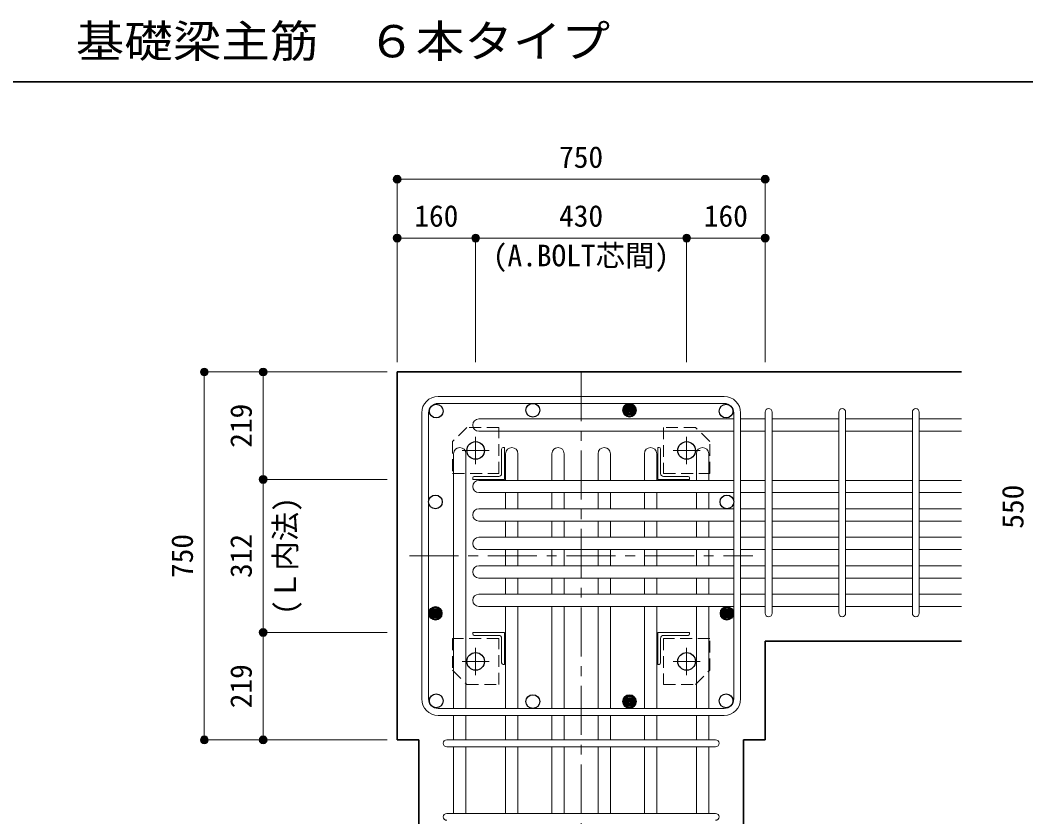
# Model space of a CAD drawing. Units: millimetres at full size, sheet at 1:20. Extents: x -3982 to 3969, y -2797 to 2801.
# Drawn here: x -665 to 1385, y -1647 to -22 of the extents above; entities that cross this region are included whole.
import ezdxf
from ezdxf.enums import TextEntityAlignment as Align

# ---------------------------------------------------------------- set-up
doc = ezdxf.new("R2010")
doc.units = ezdxf.units.MM
doc.header["$LTSCALE"] = 20
doc.header["$PDMODE"] = 32
doc.header["$PDSIZE"] = 12
doc.linetypes.add('CHAIN1', pattern=[8, 5, -1, 1, -1])
doc.linetypes.add('DASHED1', pattern=[1.8, 1.2, -0.6])
for name, color, linetype, lineweight in [('6-1_躯体線', 2, 'Continuous', 35), ('6-2_A.Bolt_', 4, 'Continuous', 9), ('6-3_柱型主筋', 4, 'Continuous', 9), ('6-4_フープ', 7, 'Continuous', 18), ('6-5_梁主筋', 7, 'Continuous', 18), ('6-6_S.T.P.', 7, 'Continuous', 18), ('6-7_文字', 7, 'Continuous', 18), ('6-9', 4, 'DASHED1', 9), ('6-D_寸法', 4, 'Continuous', 9), ('F-0_枠', 6, 'Continuous', 40)]:
    doc.layers.add(name, color=color, linetype=linetype, lineweight=lineweight)
doc.styles.add('ＭＳ ゴシック', font='')
doc.styles.get('ＭＳ ゴシック').set_extended_font_data('MS Gothic')

msp = doc.modelspace()

# ---------------------------------------------------------------- linework, layer by layer
at = {"layer": '6-1_躯体線'}
for p, q in [((1253.29, -739.67), (103.29, -739.67)), ((103.29, -1489.67), (103.29, -739.67)), ((1253.29, -1288.67), (853.29, -1288.67)), ((853.29, -1489.67), (853.29, -1288.67)), ((147.29, -1489.67), (103.29, -1489.67)), ((147.29, -1889.67), (147.29, -1489.67)), ((853.29, -1489.67), (809.29, -1489.67)), ((809.29, -1889.67), (809.29, -1489.67))]:
    msp.add_line(p, q, dxfattribs=at)
at = {"layer": '6-2_A.Bolt_', "linetype": 'CHAIN1'}
for p, q in [((263.29, -927.37), (263.29, -871.87)), ((693.29, -927.37), (693.29, -871.87)), ((290.99, -899.67), (235.49, -899.67)), ((665.59, -899.67), (721.09, -899.67)), ((263.29, -1301.97), (263.29, -1357.47)), ((693.29, -1301.97), (693.29, -1357.47)), ((290.99, -1329.67), (235.49, -1329.67)), ((665.59, -1329.67), (721.09, -1329.67))]:
    msp.add_line(p, q, dxfattribs=at)
at = {"layer": '6-2_A.Bolt_'}
for p, q in [((316.29, -896.67), (316.29, -946.67)), ((322.29, -893.67), (319.29, -893.67)), ((322.29, -893.67), (322.29, -958.67)), ((634.29, -893.67), (634.29, -958.67)), ((634.29, -893.67), (637.29, -893.67)), ((640.29, -896.67), (640.29, -946.67)), ((257.29, -958.67), (257.29, -955.67)), ((257.29, -958.67), (322.29, -958.67)), ((260.29, -952.67), (310.29, -952.67)), ((699.29, -958.67), (634.29, -958.67)), ((696.29, -952.67), (646.29, -952.67)), ((699.29, -958.67), (699.29, -955.67)), ((257.29, -1270.67), (257.29, -1273.67)), ((257.29, -1270.67), (322.29, -1270.67)), ((322.29, -1335.67), (322.29, -1270.67)), ((699.29, -1270.67), (634.29, -1270.67)), ((634.29, -1335.67), (634.29, -1270.67)), ((699.29, -1270.67), (699.29, -1273.67)), ((260.29, -1276.67), (310.29, -1276.67)), ((316.29, -1332.67), (316.29, -1282.67)), ((640.29, -1332.67), (640.29, -1282.67)), ((696.29, -1276.67), (646.29, -1276.67)), ((322.29, -1335.67), (319.29, -1335.67)), ((634.29, -1335.67), (637.29, -1335.67))]:
    msp.add_line(p, q, dxfattribs=at)
at = {"layer": '6-2_A.Bolt_', "color": 3, "lineweight": 25}
for centre in [(263.29, -899.67), (693.29, -899.67), (263.29, -1329.67), (693.29, -1329.67)]:
    msp.add_circle(centre, 18, dxfattribs=at)
at = {"layer": '6-2_A.Bolt_'}
for centre, radius, start, end in [((319.29, -896.67), 3, 90, 180), ((637.29, -896.67), 3, 0, 90), ((260.29, -955.67), 3, 90, 180), ((310.29, -946.67), 6, 270, 0), ((646.29, -946.67), 6, 180, 270), ((696.29, -955.67), 3, 0, 90), ((260.29, -1273.67), 3, 180, 270), ((310.29, -1282.67), 6, 0, 90), ((646.29, -1282.67), 6, 90, 180), ((696.29, -1273.67), 3, 270, 0), ((319.29, -1332.67), 3, 180, 270), ((637.29, -1332.67), 3, 270, 0)]:
    msp.add_arc(centre, radius, start, end, dxfattribs=at)
at = {"layer": '6-3_柱型主筋', "color": 3, "lineweight": 25}
for centre in [(182.9, -819.28), (379.83, -817.67), (773.68, -819.28), (181.29, -1004.67), (775.29, -1004.67), (182.9, -1410.06), (379.83, -1411.67), (773.68, -1410.06)]:
    msp.add_circle(centre, 14, dxfattribs=at)
at = {"layer": '6-3_柱型主筋'}
for centre, radius in [((576.75, -817.67), 14), ((576.75, -817.67), 12.5), ((576.75, -817.67), 11), ((576.75, -817.67), 9.5), ((576.75, -817.67), 8), ((576.75, -817.67), 6.5), ((576.75, -817.67), 5), ((576.75, -817.67), 3.5), ((576.75, -817.67), 2), ((576.75, -817.67), 0.5), ((181.29, -1231.67), 14), ((181.29, -1231.67), 12.5), ((181.29, -1231.67), 11), ((181.29, -1231.67), 9.5), ((181.29, -1231.67), 8), ((181.29, -1231.67), 6.5), ((181.29, -1231.67), 5), ((181.29, -1231.67), 3.5), ((181.29, -1231.67), 2), ((775.29, -1231.67), 14), ((775.29, -1231.67), 12.5), ((775.29, -1231.67), 11), ((775.29, -1231.67), 9.5), ((775.29, -1231.67), 8), ((775.29, -1231.67), 6.5), ((775.29, -1231.67), 5), ((775.29, -1231.67), 3.5), ((775.29, -1231.67), 2), ((181.29, -1231.67), 0.5), ((775.29, -1231.67), 0.5), ((576.75, -1411.67), 14), ((576.75, -1411.67), 12.5), ((576.75, -1411.67), 11), ((576.75, -1411.67), 9.5), ((576.75, -1411.67), 8), ((576.75, -1411.67), 6.5), ((576.75, -1411.67), 5), ((576.75, -1411.67), 3.5), ((576.75, -1411.67), 2), ((576.75, -1411.67), 0.5)]:
    msp.add_circle(centre, radius, dxfattribs=at)
at = {"layer": '6-4_フープ'}
for p, q in [((769.79, -789.67), (186.79, -789.67)), ((769.79, -803.67), (186.79, -803.67)), ((153.29, -1406.17), (153.29, -823.17)), ((167.29, -1406.17), (167.29, -823.17)), ((789.29, -1406.17), (789.29, -823.17)), ((803.29, -1406.17), (803.29, -823.17)), ((769.79, -1425.67), (186.79, -1425.67)), ((769.79, -1439.67), (186.79, -1439.67))]:
    msp.add_line(p, q, dxfattribs=at)
for centre, radius, start, end in [((186.79, -823.17), 33.5, 90, 180), ((769.79, -823.17), 33.5, 0, 90), ((186.79, -823.17), 19.5, 90, 180), ((769.79, -823.17), 19.5, 0, 90), ((186.79, -1406.17), 33.5, 180, 270), ((186.79, -1406.17), 19.5, 180, 270), ((769.79, -1406.17), 33.5, 270, 0), ((769.79, -1406.17), 19.5, 270, 0)]:
    msp.add_arc(centre, radius, start, end, dxfattribs=at)
at = {"layer": '6-5_梁主筋'}
for p, q in [((269.79, -835.28), (789.29, -835.28)), ((853.29, -835.28), (803.29, -835.28)), ((1003.29, -835.28), (867.29, -835.28)), ((1153.29, -835.28), (1017.29, -835.28)), ((1253.29, -835.28), (1167.29, -835.28)), ((269.79, -860.28), (789.29, -860.28)), ((853.29, -860.28), (803.29, -860.28)), ((1003.29, -860.28), (867.29, -860.28)), ((1153.29, -860.28), (1017.29, -860.28)), ((1253.29, -860.28), (1167.29, -860.28)), ((218.29, -906.17), (218.29, -1425.67)), ((243.29, -906.17), (243.29, -1425.67)), ((324.29, -906.17), (324.29, -960.67)), ((349.29, -906.17), (349.29, -960.67)), ((418.62, -906.17), (418.62, -960.67)), ((443.62, -906.17), (443.62, -960.67)), ((512.96, -906.17), (512.96, -960.67)), ((537.96, -906.17), (537.96, -960.67)), ((607.29, -906.17), (607.29, -960.67)), ((632.29, -906.17), (632.29, -960.67)), ((713.29, -906.17), (713.29, -960.67)), ((738.29, -906.17), (738.29, -960.67)), ((269.79, -960.67), (789.29, -960.67)), ((853.29, -960.67), (803.29, -960.67)), ((1003.29, -960.67), (867.29, -960.67)), ((1153.29, -960.67), (1017.29, -960.67)), ((1253.29, -960.67), (1167.29, -960.67)), ((269.79, -985.67), (789.29, -985.67)), ((324.29, -985.67), (324.29, -1018.67)), ((349.29, -985.67), (349.29, -1018.67)), ((418.62, -985.67), (418.62, -1018.67)), ((443.62, -985.67), (443.62, -1018.67)), ((512.96, -985.67), (512.96, -1018.67)), ((537.96, -985.67), (537.96, -1018.67)), ((607.29, -985.67), (607.29, -1018.67)), ((632.29, -985.67), (632.29, -1018.67)), ((713.29, -985.67), (713.29, -1018.67)), ((738.29, -985.67), (738.29, -1018.67)), ((853.29, -985.67), (803.29, -985.67)), ((1003.29, -985.67), (867.29, -985.67)), ((1153.29, -985.67), (1017.29, -985.67)), ((1253.29, -985.67), (1167.29, -985.67)), ((269.79, -1018.67), (789.29, -1018.67)), ((853.29, -1018.67), (803.29, -1018.67)), ((1003.29, -1018.67), (867.29, -1018.67)), ((1153.29, -1018.67), (1017.29, -1018.67)), ((1253.29, -1018.67), (1167.29, -1018.67)), ((269.79, -1043.67), (789.29, -1043.67)), ((324.29, -1043.67), (324.29, -1076.67)), ((349.29, -1043.67), (349.29, -1076.67)), ((418.62, -1043.67), (418.62, -1076.67)), ((443.62, -1043.67), (443.62, -1076.67)), ((512.96, -1043.67), (512.96, -1076.67)), ((537.96, -1043.67), (537.96, -1076.67)), ((607.29, -1043.67), (607.29, -1076.67)), ((632.29, -1043.67), (632.29, -1076.67)), ((713.29, -1043.67), (713.29, -1076.67)), ((738.29, -1043.67), (738.29, -1076.67)), ((853.29, -1043.67), (803.29, -1043.67)), ((1003.29, -1043.67), (867.29, -1043.67)), ((1153.29, -1043.67), (1017.29, -1043.67)), ((1253.29, -1043.67), (1167.29, -1043.67)), ((269.79, -1076.67), (789.29, -1076.67)), ((853.29, -1076.67), (803.29, -1076.67)), ((1003.29, -1076.67), (867.29, -1076.67)), ((1153.29, -1076.67), (1017.29, -1076.67)), ((1253.29, -1076.67), (1167.29, -1076.67)), ((269.79, -1101.67), (789.29, -1101.67)), ((324.29, -1101.67), (324.29, -1134.67)), ((349.29, -1101.67), (349.29, -1134.67)), ((418.62, -1101.67), (418.62, -1134.67)), ((443.62, -1101.67), (443.62, -1134.67)), ((512.96, -1101.67), (512.96, -1134.67)), ((537.96, -1101.67), (537.96, -1134.67)), ((607.29, -1101.67), (607.29, -1134.67)), ((632.29, -1101.67), (632.29, -1134.67)), ((713.29, -1101.67), (713.29, -1134.67)), ((738.29, -1101.67), (738.29, -1134.67)), ((853.29, -1101.67), (803.29, -1101.67)), ((1003.29, -1101.67), (867.29, -1101.67)), ((1153.29, -1101.67), (1017.29, -1101.67)), ((1253.29, -1101.67), (1167.29, -1101.67)), ((269.79, -1134.67), (789.29, -1134.67)), ((853.29, -1134.67), (803.29, -1134.67)), ((1003.29, -1134.67), (867.29, -1134.67)), ((1153.29, -1134.67), (1017.29, -1134.67)), ((1253.29, -1134.67), (1167.29, -1134.67)), ((269.79, -1159.67), (789.29, -1159.67)), ((324.29, -1159.67), (324.29, -1192.67)), ((349.29, -1159.67), (349.29, -1192.67)), ((418.62, -1159.67), (418.62, -1192.67)), ((443.62, -1159.67), (443.62, -1192.67)), ((512.96, -1159.67), (512.96, -1192.67)), ((537.96, -1159.67), (537.96, -1192.67)), ((607.29, -1159.67), (607.29, -1192.67)), ((632.29, -1159.67), (632.29, -1192.67)), ((713.29, -1159.67), (713.29, -1192.67)), ((738.29, -1159.67), (738.29, -1192.67)), ((853.29, -1159.67), (803.29, -1159.67)), ((1003.29, -1159.67), (867.29, -1159.67)), ((1153.29, -1159.67), (1017.29, -1159.67)), ((1253.29, -1159.67), (1167.29, -1159.67)), ((269.79, -1192.67), (789.29, -1192.67)), ((853.29, -1192.67), (803.29, -1192.67)), ((1003.29, -1192.67), (867.29, -1192.67)), ((1153.29, -1192.67), (1017.29, -1192.67)), ((1253.29, -1192.67), (1167.29, -1192.67)), ((269.79, -1217.67), (789.29, -1217.67)), ((324.29, -1217.67), (324.29, -1425.67)), ((349.29, -1217.67), (349.29, -1425.67)), ((418.62, -1217.67), (418.62, -1425.67)), ((443.62, -1217.67), (443.62, -1425.67)), ((512.96, -1217.67), (512.96, -1425.67)), ((537.96, -1217.67), (537.96, -1425.67)), ((607.29, -1217.67), (607.29, -1425.67)), ((632.29, -1217.67), (632.29, -1425.67)), ((713.29, -1217.67), (713.29, -1425.67)), ((738.29, -1217.67), (738.29, -1425.67)), ((853.29, -1217.67), (803.29, -1217.67)), ((1003.29, -1217.67), (867.29, -1217.67)), ((1153.29, -1217.67), (1017.29, -1217.67)), ((1253.29, -1217.67), (1167.29, -1217.67)), ((218.29, -1439.67), (218.29, -1489.67)), ((243.29, -1439.67), (243.29, -1489.67)), ((324.29, -1439.67), (324.29, -1489.67)), ((349.29, -1439.67), (349.29, -1489.67)), ((418.62, -1439.67), (418.62, -1489.67)), ((443.62, -1439.67), (443.62, -1489.67)), ((512.96, -1439.67), (512.96, -1489.67)), ((537.96, -1439.67), (537.96, -1489.67)), ((607.29, -1439.67), (607.29, -1489.67)), ((632.29, -1439.67), (632.29, -1489.67)), ((713.29, -1439.67), (713.29, -1489.67)), ((738.29, -1439.67), (738.29, -1489.67)), ((218.29, -1503.67), (218.29, -1639.67)), ((243.29, -1503.67), (243.29, -1639.67)), ((324.29, -1503.67), (324.29, -1639.67)), ((349.29, -1503.67), (349.29, -1639.67)), ((418.62, -1503.67), (418.62, -1639.67)), ((443.62, -1503.67), (443.62, -1639.67)), ((512.96, -1503.67), (512.96, -1639.67)), ((537.96, -1503.67), (537.96, -1639.67)), ((607.29, -1503.67), (607.29, -1639.67)), ((632.29, -1503.67), (632.29, -1639.67)), ((713.29, -1503.67), (713.29, -1639.67)), ((738.29, -1503.67), (738.29, -1639.67))]:
    msp.add_line(p, q, dxfattribs=at)
for centre, start, end in [((269.79, -847.78), 90, 180), ((269.79, -847.78), 180, 270), ((230.79, -906.17), 90, 180), ((230.79, -906.17), 0, 90), ((336.79, -906.17), 90, 180), ((336.79, -906.17), 0, 90), ((431.12, -906.17), 90, 180), ((431.12, -906.17), 0, 90), ((525.46, -906.17), 90, 180), ((525.46, -906.17), 0, 90), ((619.79, -906.17), 90, 180), ((619.79, -906.17), 0, 90), ((725.79, -906.17), 90, 180), ((725.79, -906.17), 0, 90), ((269.79, -973.17), 90, 180), ((269.79, -973.17), 180, 270), ((269.79, -1031.17), 90, 180), ((269.79, -1031.17), 180, 270), ((269.79, -1089.17), 90, 180), ((269.79, -1089.17), 180, 270), ((269.79, -1147.17), 90, 180), ((269.79, -1147.17), 180, 270), ((269.79, -1205.17), 90, 180), ((269.79, -1205.17), 180, 270)]:
    msp.add_arc(centre, 12.5, start, end, dxfattribs=at)
at = {"layer": '6-6_S.T.P.'}
for p, q in [((853.29, -1231.67), (853.29, -821.67)), ((853.29, -1231.67), (853.29, -821.67)), ((853.29, -1231.67), (853.29, -821.67)), ((853.29, -1231.67), (853.29, -821.67)), ((867.29, -1231.67), (867.29, -821.67)), ((867.29, -1231.67), (867.29, -821.67)), ((867.29, -1231.67), (867.29, -821.67)), ((867.29, -1231.67), (867.29, -821.67)), ((1003.29, -1231.67), (1003.29, -821.67)), ((1017.29, -1231.67), (1017.29, -821.67)), ((1153.29, -1231.67), (1153.29, -821.67)), ((1167.29, -1231.67), (1167.29, -821.67)), ((204.29, -1489.67), (751.9, -1489.67)), ((204.29, -1503.67), (751.9, -1503.67)), ((204.29, -1639.67), (751.9, -1639.67))]:
    msp.add_line(p, q, dxfattribs=at)
for centre, start, end in [((860.29, -821.28), 0, 180), ((860.29, -821.28), 0, 180), ((860.29, -821.28), 0, 180), ((860.29, -821.28), 0, 180), ((1010.29, -821.28), 0, 180), ((1160.29, -821.28), 0, 180), ((860.29, -1231.67), 180, 0), ((860.29, -1231.67), 180, 0), ((860.29, -1231.67), 180, 0), ((860.29, -1231.67), 180, 0), ((1010.29, -1231.67), 180, 0), ((1160.29, -1231.67), 180, 0), ((204.29, -1496.67), 90, 270), ((204.29, -1496.67), 90, 270), ((204.29, -1496.67), 90, 270), ((204.29, -1496.67), 90, 270), ((752.29, -1496.67), 270, 90), ((752.29, -1496.67), 270, 90), ((752.29, -1496.67), 270, 90), ((752.29, -1496.67), 270, 90), ((204.29, -1646.67), 90, 270), ((752.29, -1646.67), 270, 90)]:
    msp.add_arc(centre, 7, start, end, dxfattribs=at)
at = {"layer": '6-9'}
for points in [[(310.29, -946.67), (310.29, -852.67), (245.29, -852.67), (216.29, -881.67), (216.29, -946.67)], [(646.29, -946.67), (740.29, -946.67), (740.29, -881.67), (711.29, -852.67), (646.29, -852.67)], [(310.29, -1282.67), (216.29, -1282.67), (216.29, -1347.67), (245.29, -1376.67), (310.29, -1376.67)], [(646.29, -1282.67), (646.29, -1376.67), (711.29, -1376.67), (740.29, -1347.67), (740.29, -1282.67)]]:
    msp.add_lwpolyline(points, close=True, dxfattribs=at)
at = {"layer": '6-D_寸法'}
for p, q in [((103.29, -346.65), (853.29, -346.65)), ((853.29, -346.65), (853.29, -466.65)), ((103.29, -466.65), (263.29, -466.65)), ((263.29, -466.65), (263.29, -719.67)), ((263.29, -466.65), (693.29, -466.65)), ((693.29, -466.65), (693.29, -719.67)), ((693.29, -466.65), (853.29, -466.65)), ((853.29, -466.65), (853.29, -719.67)), ((-289.74, -739.67), (-169.74, -739.67)), ((-289.74, -739.67), (-289.74, -1489.67)), ((-169.74, -739.67), (83.29, -739.67)), ((-169.74, -739.67), (-169.74, -958.67)), ((-169.74, -958.67), (83.29, -958.67)), ((-169.74, -958.67), (-169.74, -1270.67)), ((-169.74, -1270.67), (83.29, -1270.67)), ((-169.74, -1270.67), (-169.74, -1489.67))]:
    msp.add_line(p, q, dxfattribs=at)
at = {"layer": '6-D_寸法', "linetype": 'CHAIN1'}
for p, q in [((478.29, -739.67), (478.29, -1889.67)), ((128.29, -1114.67), (828.29, -1114.67))]:
    msp.add_line(p, q, dxfattribs=at)
at = {"layer": '6-D_寸法'}
for points in [[(103.29, -346.65), (103.29, -466.65), (103.29, -719.67)], [(-289.74, -1489.67), (-169.74, -1489.67), (83.29, -1489.67)]]:
    msp.add_lwpolyline(points, dxfattribs=at)
for centre, radius in [((103.29, -346.65), 8), ((103.29, -346.65), 7.2), ((103.29, -346.65), 6.4), ((103.29, -346.65), 5.6), ((103.29, -346.65), 4.8), ((103.29, -346.65), 4), ((103.29, -346.65), 3.2), ((103.29, -346.65), 2.4), ((103.29, -346.65), 1.6), ((103.29, -346.65), 0.8), ((853.29, -346.65), 8), ((853.29, -346.65), 7.2), ((853.29, -346.65), 6.4), ((853.29, -346.65), 5.6), ((853.29, -346.65), 4.8), ((853.29, -346.65), 4), ((853.29, -346.65), 3.2), ((853.29, -346.65), 2.4), ((853.29, -346.65), 1.6), ((853.29, -346.65), 0.8), ((103.29, -466.65), 8), ((103.29, -466.65), 7.2), ((103.29, -466.65), 6.4), ((103.29, -466.65), 5.6), ((103.29, -466.65), 4.8), ((103.29, -466.65), 4), ((103.29, -466.65), 3.2), ((103.29, -466.65), 2.4), ((103.29, -466.65), 1.6), ((103.29, -466.65), 0.8), ((263.29, -466.65), 8), ((263.29, -466.65), 7.2), ((263.29, -466.65), 6.4), ((263.29, -466.65), 5.6), ((263.29, -466.65), 4.8), ((263.29, -466.65), 4), ((263.29, -466.65), 3.2), ((263.29, -466.65), 2.4), ((263.29, -466.65), 1.6), ((263.29, -466.65), 0.8), ((693.29, -466.65), 8), ((693.29, -466.65), 7.2), ((693.29, -466.65), 6.4), ((693.29, -466.65), 5.6), ((693.29, -466.65), 4.8), ((693.29, -466.65), 4), ((693.29, -466.65), 3.2), ((693.29, -466.65), 2.4), ((693.29, -466.65), 1.6), ((693.29, -466.65), 0.8), ((853.29, -466.65), 8), ((853.29, -466.65), 7.2), ((853.29, -466.65), 6.4), ((853.29, -466.65), 5.6), ((853.29, -466.65), 4.8), ((853.29, -466.65), 4), ((853.29, -466.65), 3.2), ((853.29, -466.65), 2.4), ((853.29, -466.65), 1.6), ((853.29, -466.65), 0.8), ((-289.74, -739.67), 8), ((-289.74, -739.67), 7.2), ((-289.74, -739.67), 6.4), ((-289.74, -739.67), 5.6), ((-289.74, -739.67), 4.8), ((-289.74, -739.67), 4), ((-289.74, -739.67), 3.2), ((-289.74, -739.67), 2.4), ((-169.74, -739.67), 8), ((-169.74, -739.67), 7.2), ((-169.74, -739.67), 6.4), ((-169.74, -739.67), 5.6), ((-169.74, -739.67), 4.8), ((-169.74, -739.67), 4), ((-169.74, -739.67), 3.2), ((-169.74, -739.67), 2.4), ((-289.74, -739.67), 1.6), ((-289.74, -739.67), 0.8), ((-169.74, -739.67), 1.6), ((-169.74, -739.67), 0.8), ((-169.74, -958.67), 8), ((-169.74, -958.67), 7.2), ((-169.74, -958.67), 6.4), ((-169.74, -958.67), 5.6), ((-169.74, -958.67), 4.8), ((-169.74, -958.67), 4), ((-169.74, -958.67), 3.2), ((-169.74, -958.67), 2.4), ((-169.74, -958.67), 1.6), ((-169.74, -958.67), 0.8), ((-169.74, -1270.67), 8), ((-169.74, -1270.67), 7.2), ((-169.74, -1270.67), 6.4), ((-169.74, -1270.67), 5.6), ((-169.74, -1270.67), 4.8), ((-169.74, -1270.67), 4), ((-169.74, -1270.67), 3.2), ((-169.74, -1270.67), 2.4), ((-169.74, -1270.67), 1.6), ((-169.74, -1270.67), 0.8), ((-289.74, -1489.67), 8), ((-289.74, -1489.67), 7.2), ((-289.74, -1489.67), 6.4), ((-289.74, -1489.67), 5.6), ((-289.74, -1489.67), 4.8), ((-289.74, -1489.67), 4), ((-289.74, -1489.67), 3.2), ((-289.74, -1489.67), 2.4), ((-289.74, -1489.67), 1.6), ((-289.74, -1489.67), 0.8), ((-169.74, -1489.67), 8), ((-169.74, -1489.67), 7.2), ((-169.74, -1489.67), 6.4), ((-169.74, -1489.67), 5.6), ((-169.74, -1489.67), 4.8), ((-169.74, -1489.67), 4), ((-169.74, -1489.67), 3.2), ((-169.74, -1489.67), 2.4), ((-169.74, -1489.67), 1.6), ((-169.74, -1489.67), 0.8)]:
    msp.add_circle(centre, radius, dxfattribs=at)
at = {"layer": '6-D_寸法', "color": 7}
for p in [(103.29, -346.65), (853.29, -346.65), (103.29, -466.65), (263.29, -466.65), (693.29, -466.65), (853.29, -466.65), (-289.74, -739.67), (-169.74, -739.67), (-169.74, -958.67), (-169.74, -1270.67), (-289.74, -1489.67), (-169.74, -1489.67)]:
    msp.add_point(p, dxfattribs=at)
at = {"layer": 'F-0_枠', "color": 2, "lineweight": 35}
msp.add_line((-3981.92, -148.03), (2482.4, -148.03), dxfattribs=at)

# ---------------------------------------------------------------- texts
at = {"layer": '6-7_文字', "color": 2, "style": 'ＭＳ ゴシック', "width": 1.1}
msp.add_text('\u3000\u3000基礎梁主筋\u3000６本タイプ', height=65.98, dxfattribs=at).set_placement((-749.76, -118.03), align=Align.BOTTOM_LEFT)
at = {"layer": '6-D_寸法', "style": 'ＭＳ ゴシック'}
for s, p in [('750', (433.29, -336.65)), ('160', (138.29, -456.65)), ('430', (433.29, -456.65)), ('160', (728.29, -456.65)), ('(A.BOLT芯間)', (298.29, -537.38))]:
    msp.add_text(s, height=43.99, dxfattribs=at).set_placement(p, align=Align.BOTTOM_LEFT)
for s, p in [('219', (-179.74, -894.17)), ('550', (1392.96, -1059.17)), ('(Ｌ内法)', (-89.52, -1234.67)), ('750', (-299.74, -1159.67)), ('312', (-179.74, -1159.67)), ('219', (-179.74, -1425.17))]:
    msp.add_text(s, height=43.99, rotation=90, dxfattribs=at).set_placement(p, align=Align.BOTTOM_LEFT)

doc.saveas('drawing.dxf')
